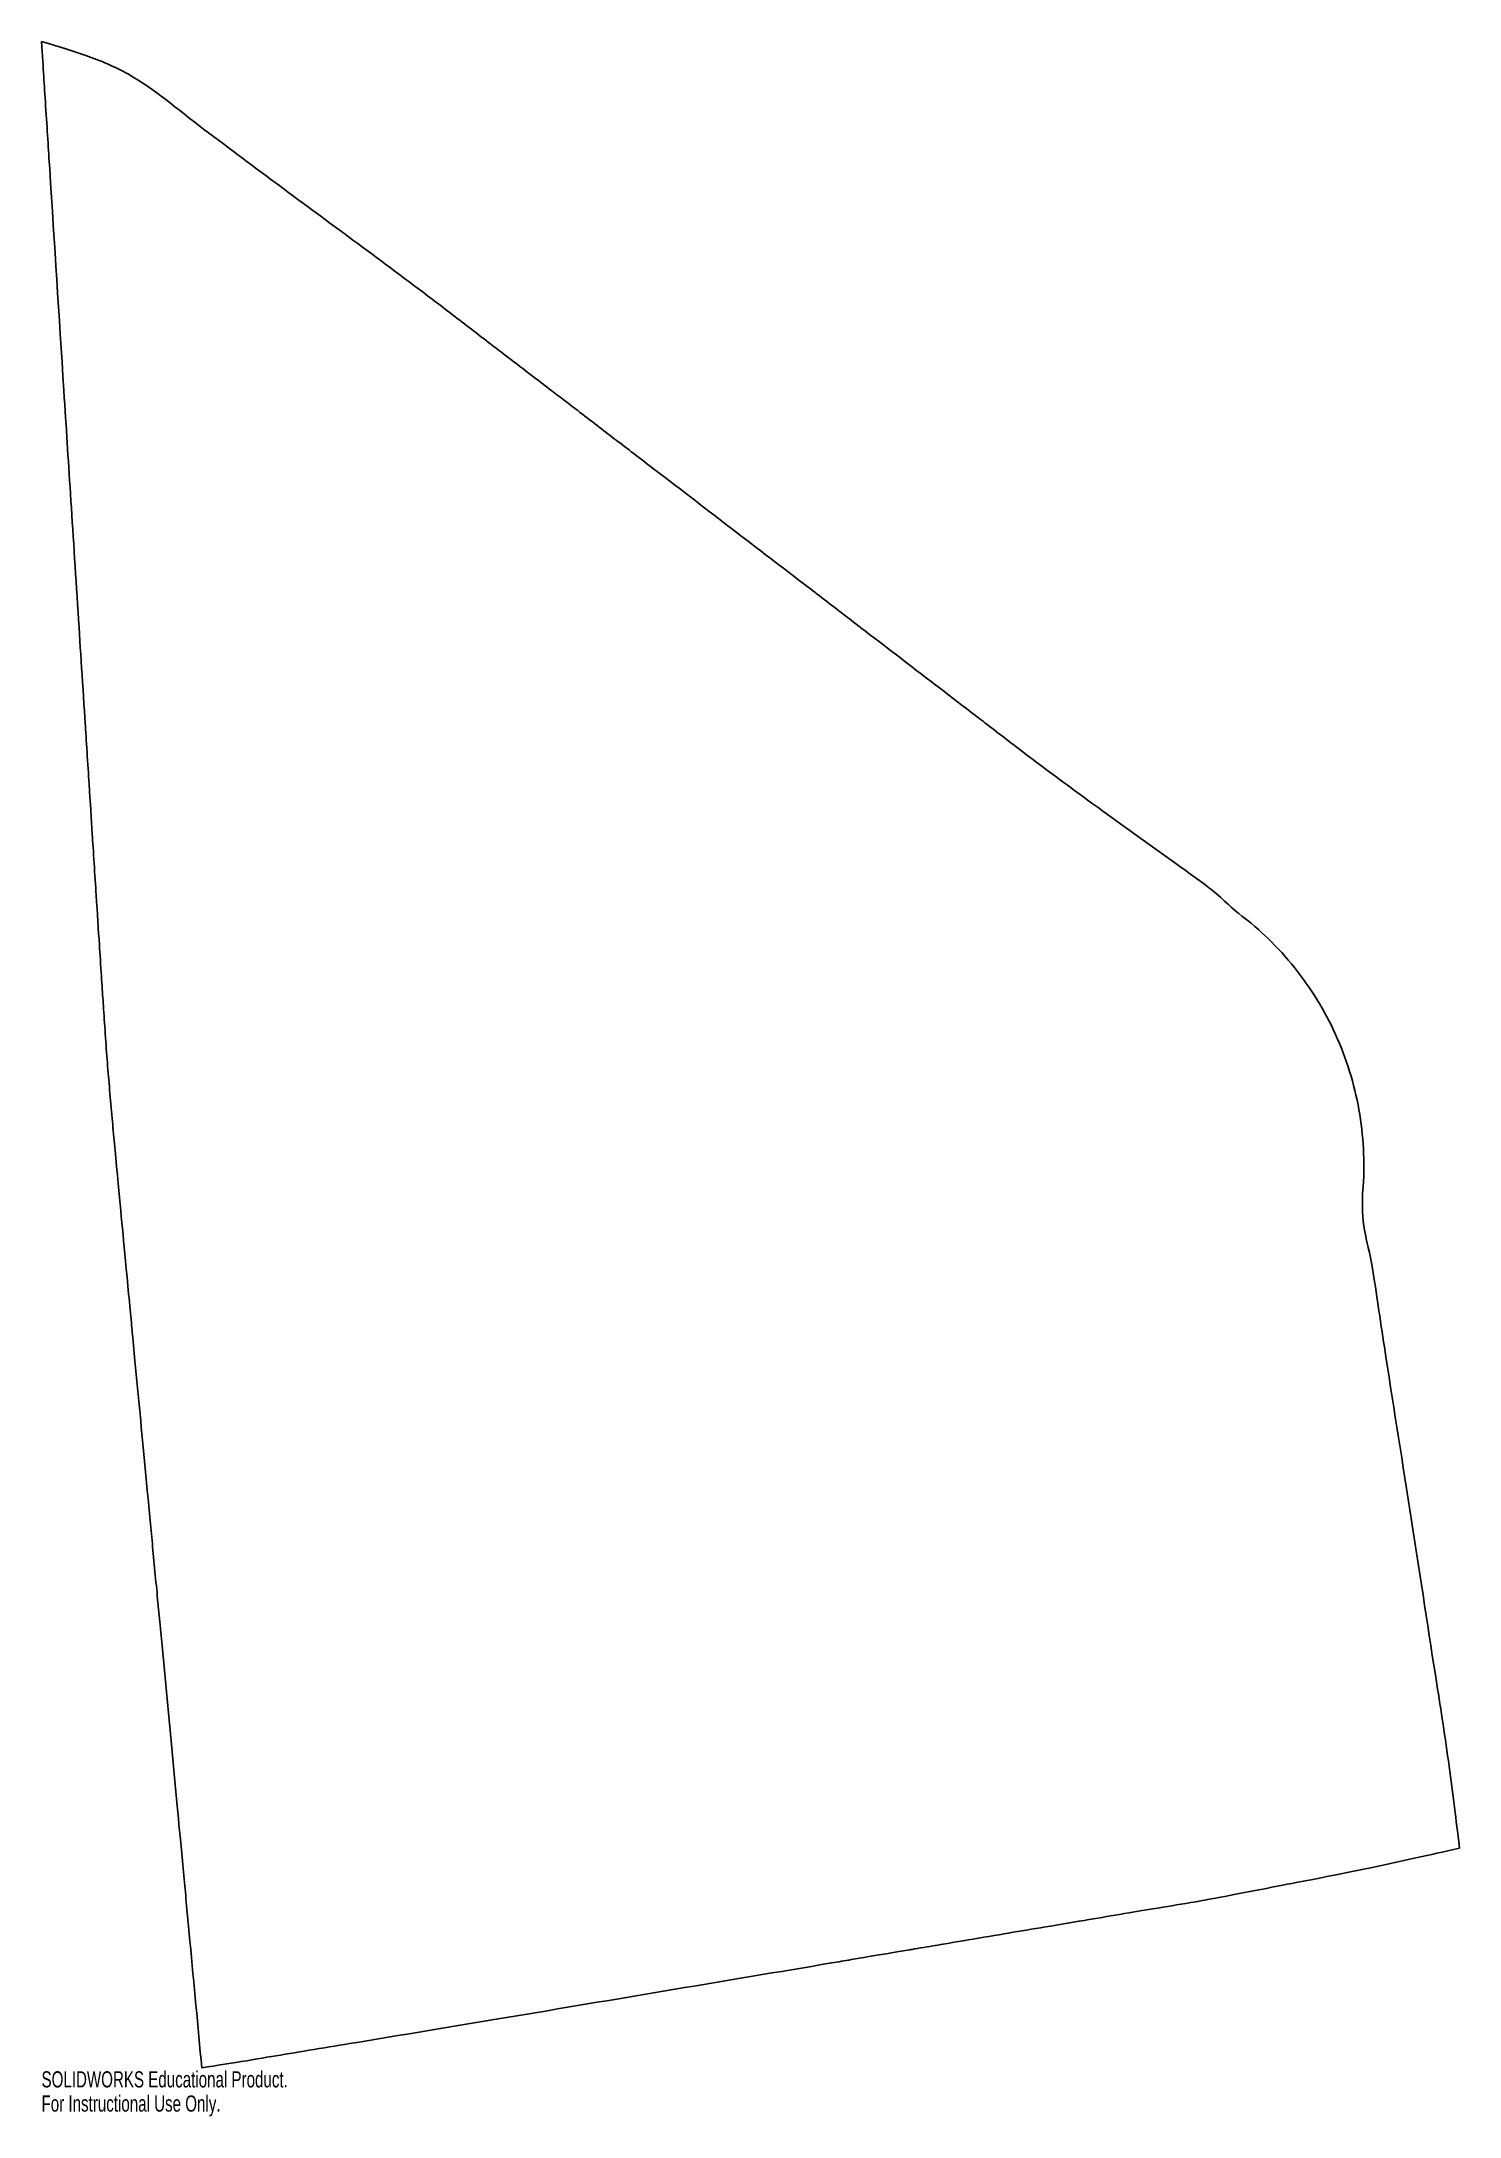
# Model space of a CAD drawing. Header units: inches. Extents: x 21.3 to 38, y 2.8 to 27.2.
import ezdxf

# ---------------------------------------------------------------- set-up
doc = ezdxf.new("R2010")
doc.units = ezdxf.units.IN
doc.header["$MEASUREMENT"] = 0
doc.styles.add('SLDTEXTSTYLE0', font='TXT', dxfattribs={"width": 0.7})

msp = doc.modelspace()

# ---------------------------------------------------------------- linework, layer by layer
at = {"color": 7, "linetype": 'Continuous', "lineweight": 25}
for points, knots in [([(35.437, 16.89), (35.246, 17.042), (35.153, 17.149), (34.888, 17.343), (34.722, 17.463), (34.285, 17.774), (33.984, 17.991), (33.389, 18.424), (33.1, 18.638), (32.66, 18.973), (32.472, 19.118), (32.321, 19.233), (32.227, 19.306), (32.082, 19.417), (32.023, 19.462), (31.59, 19.794), (31.448, 19.903), (30.876, 20.342), (30.795, 20.404), (30.468, 20.655), (30.339, 20.754), (29.913, 21.08), (29.631, 21.296), (29.022, 21.763), (28.811, 21.925), (28.279, 22.332), (28.143, 22.436), (27.899, 22.623), (27.727, 22.755), (27.516, 22.917), (27.419, 22.991), (27.318, 23.068), (27.264, 23.109), (27.037, 23.283), (27.03, 23.288), (26.836, 23.437), (26.809, 23.457), (26.527, 23.673), (26.435, 23.744), (26.126, 23.982), (25.987, 24.088), (25.561, 24.411), (25.261, 24.634), (24.378, 25.284), (23.84, 25.683), (22.89, 26.397), (22.632, 26.63), (22.166, 26.891), (21.985, 26.967), (21.656, 27.083), (21.531, 27.12), (21.298, 27.19)], [0, 0, 0, 0, 0.03125, 0.03125, 0.0625, 0.0625, 0.125, 0.125, 0.1875, 0.1875, 0.21875, 0.21875, 0.234375, 0.234375, 0.25, 0.25, 0.3125, 0.3125, 0.34375, 0.34375, 0.375, 0.375, 0.4375, 0.4375, 0.5, 0.5, 0.53125, 0.53125, 0.5625, 0.5625, 0.578125, 0.578125, 0.59375, 0.59375, 0.609375, 0.609375, 0.625, 0.625, 0.65625, 0.65625, 0.6875, 0.6875, 0.75, 0.75, 0.875, 0.875, 0.9375, 0.9375, 0.96875, 0.96875, 1, 1, 1, 1]), ([(21.298, 27.19), (21.32, 26.837), (21.329, 26.703), (21.364, 26.155), (21.38, 25.909), (21.394, 25.693)], [0, 0, 0, 0, 0.5, 0.5, 1, 1, 1, 1]), ([(21.394, 25.693), (21.452, 24.782), (21.503, 23.986), (21.59, 22.627), (21.611, 22.296), (21.667, 21.426), (21.697, 20.961), (21.744, 20.221), (21.756, 20.032), (21.784, 19.597), (21.801, 19.336), (21.823, 18.987), (21.844, 18.664), (21.872, 18.228), (21.884, 18.031), (21.907, 17.679), (21.927, 17.356), (21.956, 16.921), (21.968, 16.724), (21.985, 16.461), (21.996, 16.292), (22.01, 16.075), (22.017, 15.979), (22.033, 15.73), (22.051, 15.461), (22.084, 15.025), (22.102, 14.817), (22.142, 14.364), (22.155, 14.221), (22.235, 13.376), (22.254, 13.181), (22.331, 12.363), (22.355, 12.116), (22.373, 11.919), (22.388, 11.762), (22.409, 11.544), (22.419, 11.438), (22.469, 10.914), (22.505, 10.532), (22.577, 9.779), (22.594, 9.596), (22.635, 9.161), (22.658, 8.924), (22.714, 8.333), (22.759, 7.854), (22.841, 6.994), (22.89, 6.472), (22.94, 5.945), (22.966, 5.67), (23.004, 5.269), (23.025, 5.045), (23.046, 4.818)], [0, 0, 0, 0, 0.125, 0.125, 0.1875, 0.1875, 0.25, 0.25, 0.28125, 0.28125, 0.3125, 0.3125, 0.34375, 0.34375, 0.375, 0.375, 0.40625, 0.40625, 0.4375, 0.4375, 0.453125, 0.453125, 0.46875, 0.46875, 0.5, 0.5, 0.53125, 0.53125, 0.5625, 0.5625, 0.625, 0.625, 0.65625, 0.65625, 0.671875, 0.671875, 0.6875, 0.6875, 0.75, 0.75, 0.78125, 0.78125, 0.8125, 0.8125, 0.875, 0.875, 0.9375, 0.9375, 0.96875, 0.96875, 1, 1, 1, 1]), ([(36.859, 13.627), (36.876, 13.833), (36.876, 13.936), (36.865, 14.245), (36.85, 14.399), (36.775, 14.858), (36.688, 15.156), (36.441, 15.725), (36.282, 15.992), (35.997, 16.359), (35.895, 16.475), (35.675, 16.694), (35.599, 16.763), (35.437, 16.89)], [0, 0, 0, 0, 0.125, 0.125, 0.25, 0.25, 0.5, 0.5, 0.75, 0.75, 0.875, 0.875, 1, 1, 1, 1]), ([(38, 5.91), (37.973, 6.125), (37.962, 6.221), (37.919, 6.567), (37.9, 6.712), (37.831, 7.208), (37.781, 7.545), (37.638, 8.436), (37.543, 9.086), (37.329, 10.454), (37.231, 11.057), (37.109, 11.857), (37.086, 12.007), (37.034, 12.352), (37.019, 12.451), (36.925, 13.082), (36.836, 13.194), (36.859, 13.627)], [0, 0, 0, 0, 0.0625, 0.0625, 0.125, 0.125, 0.25, 0.25, 0.5, 0.5, 0.75, 0.75, 0.8125, 0.8125, 0.875, 0.875, 1, 1, 1, 1]), ([(23.186, 3.325), (23.392, 3.356), (23.474, 3.369), (23.826, 3.427), (23.974, 3.452), (24.394, 3.521), (24.741, 3.579), (25.641, 3.728), (26.248, 3.829), (28.19, 4.154), (29.334, 4.346), (30.683, 4.573), (30.758, 4.586), (30.912, 4.612), (30.935, 4.616), (31.33, 4.682), (31.529, 4.716), (31.531, 4.716), (31.674, 4.74), (31.85, 4.77), (31.93, 4.783), (32.122, 4.816), (32.293, 4.845), (32.786, 4.928), (33.001, 4.964), (33.767, 5.092), (33.912, 5.117), (34.511, 5.217), (34.62, 5.235), (34.93, 5.287), (35.105, 5.318), (35.502, 5.395), (35.967, 5.485), (36.257, 5.541), (36.474, 5.583), (36.769, 5.642), (36.938, 5.678), (37.369, 5.77), (37.614, 5.824), (38, 5.91)], [0, 0, 0, 0, 0.03125, 0.03125, 0.0625, 0.0625, 0.125, 0.125, 0.25, 0.25, 0.5, 0.5, 0.515625, 0.515625, 0.53125, 0.53125, 0.5625, 0.5625, 0.578125, 0.578125, 0.59375, 0.59375, 0.625, 0.625, 0.6875, 0.6875, 0.75, 0.75, 0.78125, 0.78125, 0.8125, 0.8125, 0.875, 0.875, 0.90625, 0.90625, 0.9375, 0.9375, 1, 1, 1, 1])]:
    msp.add_open_spline(points, degree=3, knots=knots, dxfattribs=at)
msp.add_open_spline([(23.046, 4.818), (23.095, 4.296), (23.139, 3.822), (23.186, 3.325)], degree=3, dxfattribs=at)

# ---------------------------------------------------------------- texts
at = {"color": 7, "linetype": 'Continuous', "char_height": 0.1903, "attachment_point": 1, "style": 'SLDTEXTSTYLE0'}
for s, insert in [('SOLIDWORKS Educational Product.', (21.298, 3.284)), ('For Instructional Use Only.', (21.298, 2.999))]:
    msp.add_mtext(s, dxfattribs=dict(at, insert=insert))

doc.saveas('drawing.dxf')
